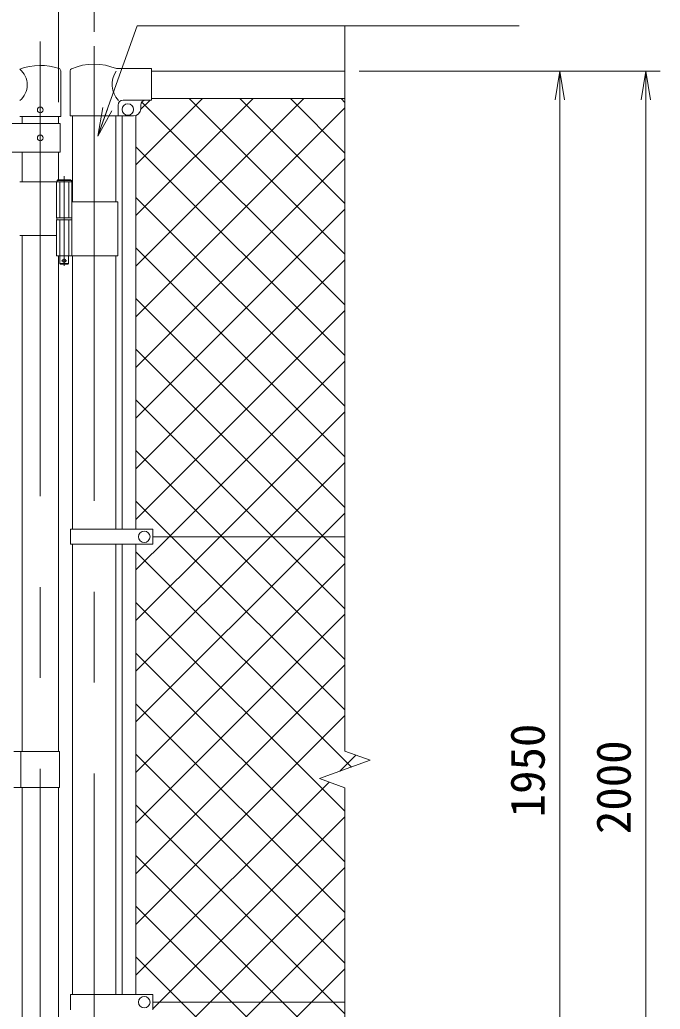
# Model space of a CAD drawing. Units: millimetres, scale not verified. Extents: x -4200 to 4200, y -2970 to 2970.
# Drawn here: x -1705 to -812, y 302 to 1683 of the extents above; entities that cross this region are included whole.
import ezdxf
from ezdxf.enums import TextEntityAlignment as Align

# ---------------------------------------------------------------- set-up
doc = ezdxf.new("R2010")
doc.units = ezdxf.units.MM
doc.header["$LTSCALE"] = 20
doc.linetypes.add('DASHED', pattern=[7.5, 6, -1.5])
doc.linetypes.add('USER1', pattern=[50.8, 31.75, -6.35, 6.35, -6.35])
for name, color, linetype, lineweight in [('0-1_D-STR-TXT', 7, 'Continuous', 9), ('0-2_D-BMK', 2, 'USER1', 13), ('0-3_D-STR1', 1, 'Continuous', 18), ('0-4_D-STR3', 3, 'Continuous', 13), ('0-5_D-STR-DIM', 7, 'Continuous', 9), ('0-6_0', 3, 'Continuous', 18), ('0-7_D-STR2', 7, 'Continuous', 9)]:
    doc.layers.add(name, color=color, linetype=linetype, lineweight=lineweight)
doc.styles.add('ＭＳ ゴシック', font='')
doc.styles.get('ＭＳ ゴシック').set_extended_font_data('MS Gothic')

# ---------------------------------------------------------------- blocks, each defined once
blk = doc.blocks.new('_Open')
at = {"layer": '0-6_0', "color": 7, "lineweight": 9}
blk.add_line((-20, 3.33), (0, 0), dxfattribs=at)
blk.add_lwpolyline([(-20, -3.33), (0, 0), (-20, 0)], dxfattribs=at)

msp = doc.modelspace()

# ---------------------------------------------------------------- linework, layer by layer
at = {"layer": '0-1_D-STR-TXT'}
msp.add_lwpolyline([(-1008.28, 1674.69), (-1541.44, 1674.69), (-1595.75, 1522.73)], dxfattribs=at)
at = {"layer": '0-2_D-BMK'}
for p, q in [((-1676.7, 1653.1), (-1676.7, -385.29)), ((-1601.55, 1646.61), (-1601.55, -470.04)), ((-1643.28, 1464.79), (-1643.28, 1339.9)), ((-1646.9, 1346.87), (-1639.65, 1346.87))]:
    msp.add_line(p, q, dxfattribs=at)
at = {"layer": '0-3_D-STR1'}
for p, q in [((-1521.55, 1611.37), (-1251.55, 1611.37)), ((-1521.55, 1573.37), (-1251.55, 1573.37)), ((-1702.1, 1548.37), (-1702.1, 1538.32)), ((-1651.3, 1548.37), (-1651.3, 1538.32)), ((-1631.8, 1549.07), (-1631.8, 1428.87)), ((-1571.3, 1549.07), (-1571.3, 1428.87)), ((-1702.1, 1498.32), (-1702.1, 1456.87)), ((-1651.3, 1498.32), (-1651.3, 1459.87)), ((-1702.1, 1381.87), (-1702.1, 661.37)), ((-1651.3, 1353.87), (-1651.3, 661.37)), ((-1631.8, 1353.87), (-1631.8, 971.87)), ((-1571.3, 1353.87), (-1571.3, 971.87)), ((-1631.8, 950.87), (-1631.8, 321.87)), ((-1571.3, 950.87), (-1571.3, 321.87)), ((-1702.1, 611.37), (-1702.1, -109.13)), ((-1651.3, 611.37), (-1651.3, -106.13))]:
    msp.add_line(p, q, dxfattribs=at)
at = {"layer": '0-4_D-STR3'}
for p, q in [((-1648.15, 1548.37), (-1648.15, 1612.06)), ((-1634.95, 1611.92), (-1634.95, 1549.07)), ((-1570.41, 1615.07), (-1521.55, 1615.07)), ((-1521.55, 1571.07), (-1521.55, 1615.07)), ((-1568.15, 1564.07), (-1568.15, 1549.07)), ((-1561.15, 1571.07), (-1521.55, 1571.07)), ((-1536.55, 1559.07), (-1536.55, 1564.07)), ((-1648.15, 1548.37), (-1705.25, 1548.37)), ((-1634.95, 1549.07), (-1546.55, 1549.07)), ((-1562.2, 971.87), (-1562.2, 1549.07)), ((-1543.2, 971.87), (-1543.2, 1549.65)), ((-1649, 1538.32), (-1740.13, 1538.32)), ((-1649, 1538.32), (-1649, 1498.32)), ((-1705.25, 1456.87), (-1632.48, 1456.87)), ((-1654.08, 1456.87), (-1654.08, 1406.87)), ((-1633.28, 1458.87), (-1653.28, 1458.87)), ((-1652.28, 1459.87), (-1634.28, 1459.87)), ((-1633.28, 1458.87), (-1634.28, 1459.87)), ((-1633.28, 1458.87), (-1633.28, 1456.87)), ((-1632.48, 1456.87), (-1632.48, 1406.87)), ((-1632.48, 1428.87), (-1568.25, 1428.87)), ((-1568.25, 1428.87), (-1568.25, 1353.87)), ((-1654.08, 1406.87), (-1632.48, 1406.87)), ((-1654.08, 1403.87), (-1632.48, 1403.87)), ((-1654.08, 1403.87), (-1654.08, 1353.87)), ((-1653.78, 1406.87), (-1653.78, 1403.87)), ((-1653.78, 1403.87), (-1632.78, 1403.87)), ((-1632.78, 1406.87), (-1632.78, 1403.87)), ((-1632.48, 1403.87), (-1632.48, 1353.87)), ((-1705.25, 1381.87), (-1654.3, 1381.87)), ((-1654.08, 1353.87), (-1568.25, 1353.87)), ((-1649.28, 1353.87), (-1649.28, 1342.87)), ((-1648.28, 1341.87), (-1649.28, 1342.87)), ((-1648.28, 1341.87), (-1638.28, 1341.87)), ((-1638.28, 1341.87), (-1637.28, 1342.87)), ((-1634.35, 971.87), (-1634.35, 950.87)), ((-1634.35, 971.87), (-1519.55, 971.87)), ((-1519.55, 971.87), (-1519.55, 950.87)), ((-1251.55, 961.37), (-1519.55, 961.37)), ((-1634.35, 950.87), (-1519.55, 950.87)), ((-1562.2, 321.87), (-1562.2, 950.87)), ((-1543.2, 321.87), (-1543.2, 950.87)), ((-1649.7, 661.37), (-1713.8, 661.37)), ((-1703.7, 661.37), (-1703.7, 611.37)), ((-1649.7, 661.37), (-1649.7, 611.37)), ((-1649.7, 611.37), (-1713.8, 611.37)), ((-1634.35, 321.87), (-1634.35, 300.87)), ((-1634.35, 321.87), (-1519.55, 321.87)), ((-1519.55, 321.87), (-1519.55, 300.87)), ((-1251.55, 311.37), (-1519.55, 311.37))]:
    msp.add_line(p, q, dxfattribs=at)
at = {"layer": '0-4_D-STR3', "linetype": 'DASHED'}
for p, q in [((-1649.58, 1456.87), (-1649.58, 1406.87)), ((-1636.98, 1456.87), (-1636.98, 1406.87)), ((-1649.58, 1403.87), (-1649.58, 1353.87)), ((-1636.98, 1403.87), (-1636.98, 1353.87))]:
    msp.add_line(p, q, dxfattribs=at)
at = {"layer": '0-4_D-STR3'}
for points in [[(-1649, 1498.32), (-1756.7, 1498.32), (-1806.7, 1548.32)], [(-1652.28, 1459.87), (-1653.28, 1458.87), (-1653.28, 1456.87)], [(-1637.28, 1353.87), (-1637.28, 1342.87), (-1649.28, 1342.87)]]:
    msp.add_lwpolyline(points, dxfattribs=at)
for centre, radius in [((-1554.55, 1558.07), 8), ((-1676.7, 1557.37), 4), ((-1676.7, 1518.32), 4), ((-1643.28, 1346.87), 2.5), ((-1531.55, 961.37), 8), ((-1531.55, 311.37), 8)]:
    msp.add_circle(centre, radius, dxfattribs=at)
for centre, radius, start, end in [((-1676.7, 1539.64), 80, 70.77949, 110.9084), ((-1601.55, 1541.37), 80, 67.09875, 113.10629), ((-1723.44, 1592.37), 28.55, 309.59418, 50.40582), ((-1651.45, 1612.06), 3.3, 0, 70.77949), ((-1631.65, 1611.92), 3.3, 113.10629, 180), ((-1543.02, 1593.12), 33.4, 146.35914, 222.2959), ((-1561.15, 1564.07), 7, 90, 180), ((-1529.55, 1564.07), 7, 90, 180), ((-1546.55, 1559.07), 10, 270, 0)]:
    msp.add_arc(centre, radius, start, end, dxfattribs=at)
at = {"layer": '0-5_D-STR-DIM'}
for p, q in [((-1601.55, 1666.61), (-1601.55, 1927.6)), ((-1651.3, 1568.37), (-1651.3, 1807.6)), ((-1251.55, 662.02), (-1251.55, 1674.37)), ((-1231.55, 1611.37), (-931.55, 1611.37)), ((-1231.55, 1611.37), (-811.55, 1611.37)), ((-951.55, -298.63), (-951.55, 1571.37)), ((-831.55, -348.63), (-831.55, 1571.37)), ((-1216.31, 649.19), (-1251.55, 662.02)), ((-1286.78, 623.54), (-1216.31, 649.19)), ((-1251.55, 610.72), (-1286.78, 623.54)), ((-1251.55, -481.63), (-1251.55, 610.72))]:
    msp.add_line(p, q, dxfattribs=at)
at = {"layer": '0-7_D-STR2'}
for p, q in [((-1543.2, 1480.65), (-1450.48, 1573.37)), ((-1543.2, 1409.94), (-1379.77, 1573.37)), ((-1543.2, 1339.23), (-1309.06, 1573.37)), ((-1536.63, 1557.93), (-1523.49, 1571.07)), ((-1251.55, 1285.11), (-1535.37, 1568.94)), ((-1521.55, 1573.01), (-1521.19, 1573.37)), ((-1251.55, 1355.82), (-1469.09, 1573.37)), ((-1251.55, 1426.53), (-1398.38, 1573.37)), ((-1251.55, 1497.25), (-1327.67, 1573.37)), ((-1251.55, 1567.96), (-1256.96, 1573.37)), ((-1543.2, 1268.52), (-1251.55, 1560.17)), ((-1251.55, 1214.4), (-1543.2, 1506.05)), ((-1543.2, 1197.81), (-1251.55, 1489.46)), ((-1251.55, 1143.69), (-1543.2, 1435.34)), ((-1543.2, 1127.1), (-1251.55, 1418.75)), ((-1251.55, 1072.98), (-1543.2, 1364.63)), ((-1543.2, 1056.39), (-1251.55, 1348.04)), ((-1251.55, 1002.27), (-1543.2, 1293.92)), ((-1543.2, 985.67), (-1251.55, 1277.32)), ((-1281.35, 961.37), (-1543.2, 1223.21)), ((-1496.79, 961.37), (-1251.55, 1206.61)), ((-1352.06, 961.37), (-1543.2, 1152.5)), ((-1426.08, 961.37), (-1251.55, 1135.9)), ((-1422.77, 961.37), (-1543.2, 1081.79)), ((-1355.37, 961.37), (-1251.55, 1065.19)), ((-1493.49, 961.37), (-1543.2, 1011.08)), ((-1284.66, 961.37), (-1251.55, 994.48)), ((-1543.2, 914.96), (-1496.79, 961.37)), ((-1543.2, 844.25), (-1426.08, 961.37)), ((-1543.2, 773.54), (-1355.37, 961.37)), ((-1543.2, 702.83), (-1284.66, 961.37)), ((-1251.55, 719.43), (-1493.49, 961.37)), ((-1251.55, 790.14), (-1422.77, 961.37)), ((-1251.55, 860.85), (-1352.06, 961.37)), ((-1251.55, 931.56), (-1281.35, 961.37)), ((-1242.49, 639.66), (-1543.2, 940.37)), ((-1543.2, 632.12), (-1251.55, 923.77)), ((-1251.55, 578.01), (-1543.2, 869.66)), ((-1543.2, 561.41), (-1251.55, 853.06)), ((-1251.55, 507.3), (-1543.2, 798.95)), ((-1543.2, 490.7), (-1251.55, 782.35)), ((-1251.55, 436.59), (-1543.2, 728.24)), ((-1543.2, 419.99), (-1251.55, 711.64)), ((-1251.55, 365.87), (-1543.2, 657.52)), ((-1258.72, 633.76), (-1236.08, 656.39)), ((-1543.2, 349.28), (-1273.7, 618.78)), ((-1267.75, 311.37), (-1543.2, 586.81)), ((-1338.46, 311.37), (-1543.2, 516.1)), ((-1439.69, 311.37), (-1251.55, 499.51)), ((-1409.17, 311.37), (-1543.2, 445.39)), ((-1368.98, 311.37), (-1251.55, 428.8)), ((-1479.88, 311.37), (-1543.2, 374.68)), ((-1298.26, 311.37), (-1251.55, 358.09)), ((-1543.2, 207.86), (-1439.69, 311.37)), ((-1543.2, 137.15), (-1368.98, 311.37)), ((-1543.2, 66.44), (-1298.26, 311.37)), ((-1251.55, 83.03), (-1479.88, 311.37)), ((-1251.55, 153.74), (-1409.17, 311.37)), ((-1251.55, 224.45), (-1338.46, 311.37)), ((-1251.55, 295.16), (-1267.75, 311.37))]:
    msp.add_line(p, q, dxfattribs=at)
msp.add_lwpolyline([(-1519.55, 302.22), (-1510.4, 311.37), (-1251.55, 570.22)], dxfattribs=at)

# ---------------------------------------------------------------- block references
at = {"layer": '0-1_D-STR-TXT', "xscale": 2, "yscale": 2, "rotation": 250.33537}
msp.add_blockref('_Open', (-1596.42, 1520.85), dxfattribs=at)
at = {"layer": '0-5_D-STR-DIM', "xscale": 2, "yscale": 2, "rotation": 90}
for p in [(-951.55, 1611.37), (-831.55, 1611.37)]:
    msp.add_blockref('_Open', p, dxfattribs=at)

# ---------------------------------------------------------------- texts
at = {"layer": '0-5_D-STR-DIM', "style": 'ＭＳ ゴシック'}
for s, p in [('1950', (-958.29, 569.47)), ('2000', (-838.29, 546.12))]:
    msp.add_text(s, height=48.09, rotation=90, dxfattribs=at).set_placement(p, align=Align.BOTTOM_LEFT)

doc.saveas('drawing.dxf')
